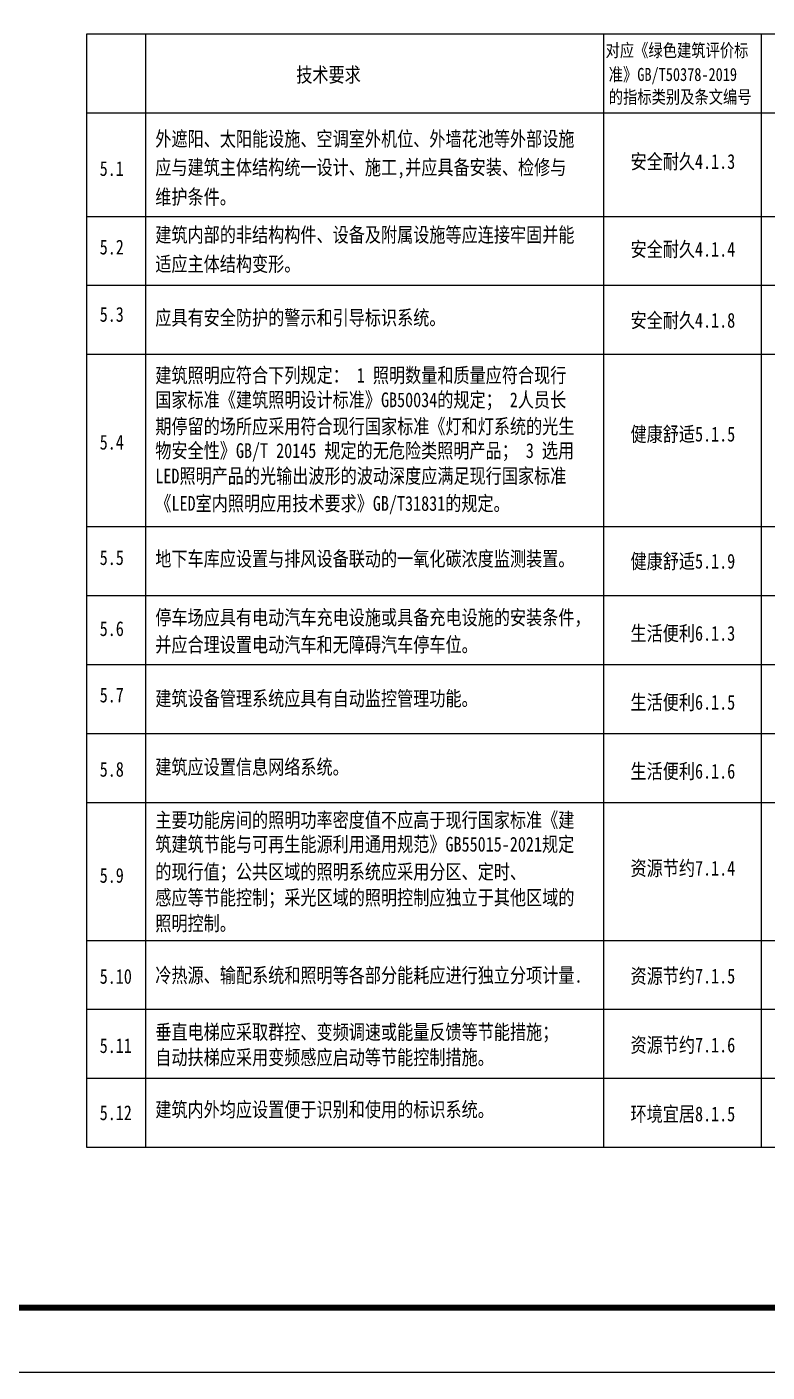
# Model space of a CAD drawing. Extents: x 815029915 to 815825525, y 579155098 to 579748855.
# Drawn here: x 815522015 to 815534040, y 579409444 to 579431296 of the extents above; entities that cross this region are included whole.
import ezdxf

# ---------------------------------------------------------------- set-up
doc = ezdxf.new("R2010")
doc.units = 0
doc.header["$LTSCALE"] = 100
doc.header["$MEASUREMENT"] = 0
for name, color, linetype in [('PUB_TAB', 7, 'Continuous'), ('TK', 7, 'Continuous'), ('zm', 1, 'Continuous')]:
    doc.layers.add(name, color=color, linetype=linetype)
doc.styles.add('-宋体', font='', dxfattribs={"width": 0.8})
doc.styles.get('-宋体').set_extended_font_data('SimSun')

# ---------------------------------------------------------------- blocks, each defined once
blk = doc.blocks.new('l')
at = {"layer": 'TK'}
blk.add_lwpolyline([(815463677, 579451444), (815463677, 579409444), (815547777, 579409444), (815547777, 579451444)], close=True, dxfattribs=at)

msp = doc.modelspace()

# ---------------------------------------------------------------- linework, layer by layer
at = {"layer": 'PUB_TAB'}
msp.add_lwpolyline([(815522980.6, 579413098), (815541020.6, 579413098), (815541020.6, 579431178), (815522980.6, 579431178)], close=True, dxfattribs=at)
for points in [[(815523940.6, 579431178), (815523940.6, 579413098)], [(815531380.4, 579431178), (815531380.4, 579413098)], [(815533940.7, 579431178), (815533940.7, 579413098)], [(815522980.6, 579429898), (815541020.6, 579429898)], [(815522980.6, 579428218), (815541020.6, 579428218)], [(815522980.6, 579427098), (815541020.6, 579427098)], [(815522980.6, 579425978), (815541020.6, 579425978)], [(815522980.6, 579423178), (815541020.6, 579423178)], [(815522980.6, 579422058), (815541020.6, 579422058)], [(815522980.6, 579420938), (815541020.6, 579420938)], [(815522980.6, 579419818), (815541020.6, 579419818)], [(815522980.6, 579418698), (815541020.6, 579418698)], [(815522980.6, 579416458), (815541020.6, 579416458)], [(815522980.6, 579415338), (815541020.6, 579415338)], [(815522980.6, 579414218), (815541020.6, 579414218)]]:
    msp.add_lwpolyline(points, dxfattribs=at)
at = {"layer": 'TK', "const_width": 100}
msp.add_lwpolyline([(815466177.3, 579410490.1), (815466177.3, 579450444.5), (815546777.3, 579450444.5), (815546777.3, 579410490.1)], close=True, dxfattribs=at)

# ---------------------------------------------------------------- block references
at = {"layer": 'zm', "color": 1}
msp.add_blockref('l', (0, 0), dxfattribs=at)

# ---------------------------------------------------------------- texts
at = {"layer": 'PUB_TAB', "style": '-宋体', "width": 0.8}
for s, height, p in [('对应《绿色建筑评价标', 212.66, (815531415.5, 579430809)), ('技术要求', 240, (815526390.9, 579430398)), ('准》GB/T50378-2019', 212.658, (815531466.8, 579430417)), ('的指标类别及条文编号', 212.66, (815531466.8, 579430051.7)), ('外遮阳、太阳能设施、空调室外机位、外墙花池等外部设施', 240, (815524100.8, 579429357.4)), ('应与建筑主体结构统一设计、施工,并应具备安装、检修与', 240, (815524100.8, 579428894.9)), ('安全耐久4.1.3', 240, (815531821.1, 579428989.6)), ('5.1', 240, (815523197.4, 579428875.4)), ('维护条件。', 240, (815524100.8, 579428414.9)), ('建筑内部的非结构构件、设备及附属设施等应连接牢固并能', 240, (815524100.8, 579427799.4)), ('5.2', 240, (815523197.4, 579427599.4)), ('安全耐久4.1.4', 240, (815531821.1, 579427564.5)), ('适应主体结构变形。', 240, (815524100.8, 579427324.3)), ('5.3', 240, (815523197.4, 579426506.1)), ('应具有安全防护的警示和引导标识系统。', 240, (815524100.8, 579426452)), ('安全耐久4.1.8', 240, (815531821.1, 579426410.1)), ('建筑照明应符合下列规定： 1 照明数量和质量应符合现行', 240, (815524100.8, 579425517.5)), ('国家标准《建筑照明设计标准》GB50034的规定； 2人员长', 240, (815524100.8, 579425118.4)), ('期停留的场所应采用符合现行国家标准《灯和灯系统的光生', 240, (815524100.8, 579424687)), ('健康舒适5.1.5', 240, (815531821.1, 579424560.9)), ('5.4', 240, (815523197.4, 579424430.1)), ('物安全性》GB/T 20145 规定的无危险类照明产品； 3 选用', 240, (815524100.8, 579424293.4)), ('LED照明产品的光输出波形的波动深度应满足现行国家标准', 240, (815524100.8, 579423881.5)), ('《LED室内照明应用技术要求》GB/T31831的规定。', 240, (815524100.8, 579423435.1)), ('5.5', 240, (815523197.4, 579422555.5)), ('地下车库应设置与排风设备联动的一氧化碳浓度监测装置。', 240, (815524100.8, 579422536.3)), ('健康舒适5.1.9', 240, (815531821.1, 579422496.3)), ('停车场应具有电动汽车充电设施或具备充电设施的安装条件，', 240, (815524100.8, 579421582.4)), ('5.6', 240, (815523197.4, 579421401.4)), ('生活便利6.1.3', 240, (815531821.1, 579421325.4)), ('并应合理设置电动汽车和无障碍汽车停车位。', 240, (815524100.8, 579421141)), ('5.7', 240, (815523197.4, 579420323.2)), ('建筑设备管理系统应具有自动监控管理功能。', 240, (815524100.8, 579420266.7)), ('生活便利6.1.5', 240, (815531821.1, 579420205.4)), ('5.8', 240, (815523197.4, 579419116.3)), ('建筑应设置信息网络系统。', 240, (815524100.8, 579419154.2)), ('生活便利6.1.6', 240, (815531821.1, 579419085.4)), ('主要功能房间的照明功率密度值不应高于现行国家标准《建', 240, (815524100.8, 579418291.7)), ('筑建筑节能与可再生能源利用通用规范》GB55015-2021规定', 240, (815524100.8, 579417899.4)), ('5.9', 240, (815523197.4, 579417392.9)), ('的现行值；公共区域的照明系统应采用分区、定时、', 240, (815524100.8, 579417451.9)), ('资源节约7.1.4', 240, (815531821.1, 579417509.7)), ('感应等节能控制；采光区域的照明控制应独立于其他区域的', 240, (815524100.8, 579417032.7)), ('照明控制。', 240, (815524100.8, 579416614.8)), ('5.10', 240, (815523197.4, 579415752.7)), ('冷热源、输配系统和照明等各部分能耗应进行独立分项计量.', 240, (815524100.8, 579415770.6)), ('资源节约7.1.5', 240, (815531821.1, 579415758.2)), ('垂直电梯应采取群控、变频调速或能量反馈等节能措施； ', 240, (815524100.8, 579414848.6)), ('5.11', 240, (815523197.4, 579414628)), ('资源节约7.1.6', 240, (815531821.1, 579414638.2)), ('自动扶梯应采用变频感应启动等节能控制措施。', 240, (815524100.8, 579414437.2)), ('建筑内外均应设置便于识别和使用的标识系统。', 240, (815524100.8, 579413590.4)), ('5.12', 240, (815523197.4, 579413537.2)), ('环境宜居8.1.5', 240, (815531821.1, 579413518.2))]:
    msp.add_text(s, height=height, dxfattribs=at).set_placement(p)

doc.saveas('drawing.dxf')
